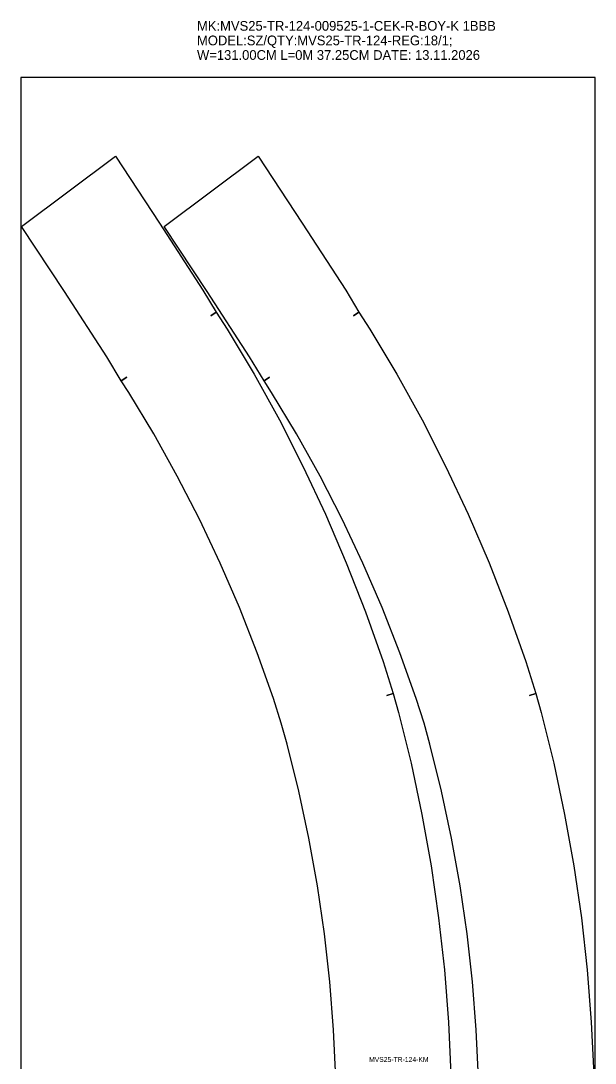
# Model space of a CAD drawing. Header units: centimetres. Extents: x 0 to 37, y 0 to 135.
# Drawn here: x 0 to 37.3, y 67.1 to 134.7 of the extents above; entities that cross this region are included whole.
import ezdxf
from ezdxf.enums import TextEntityAlignment as Align

# ---------------------------------------------------------------- set-up
doc = ezdxf.new("R2010")
doc.units = ezdxf.units.CM

msp = doc.modelspace()

# ---------------------------------------------------------------- linework, layer by layer
at = {"layer": 'T001L001'}
for points in [[(0, 0), (37.254179, 0), (37.254179, 130.997958), (0, 130.997958), (0, 0)], [(20.42668, 66.108579), (20.2819, 69.242939), (20.03552, 72.367139), (19.68754, 75.483719), (19.23542, 78.585059), (18.68424, 81.666079), (18.03146, 84.729319), (17.27962, 87.764619), (16.89608, 89.120979), (16.383, 90.723719), (15.32636, 93.692979), (14.1732, 96.624139), (12.92352, 99.512119), (11.5824, 102.351838), (10.1473, 105.143298), (8.6233, 107.878878), (7.00786, 110.558578), (6.51764, 111.318038), (6.86816, 111.561878), (6.51764, 111.318038), (5.5753, 112.869978), (2.82956, 117.116858), (0.04572, 121.338338), (6.14172, 125.882398), (8.99668, 121.551698), (11.81608, 117.193058), (12.67206, 115.778278), (12.319, 115.536978), (12.67206, 115.778278), (13.38326, 114.673378), (15.1257, 111.762538), (16.77162, 108.788198), (18.31848, 105.755438), (19.76628, 102.671878), (21.11248, 99.534979), (22.35454, 96.352359), (23.49246, 93.126559), (24.14778, 91.051379), (23.74646, 90.919299), (24.14778, 91.051379), (24.49576, 89.822019), (25.30856, 86.532719), (26.01468, 83.215479), (26.61412, 79.877919), (27.1018, 76.517499), (27.47772, 73.141839), (27.74442, 69.756019), (27.9019, 66.360039)], [(29.68752, 66.108579), (29.54274, 69.242939), (29.29636, 72.367139), (28.94584, 75.483719), (28.49626, 78.585059), (27.94254, 81.666079), (27.28976, 84.726779), (26.53792, 87.764619), (26.15438, 89.120979), (25.64384, 90.723719), (24.5872, 93.692979), (23.4315, 96.624139), (22.18436, 99.512119), (20.8407, 102.351838), (19.4056, 105.140758), (17.8816, 107.878878), (16.2687, 110.558578), (15.77594, 111.318038), (16.129, 111.559338), (15.77594, 111.318038), (14.83614, 112.869978), (12.08786, 117.116858), (9.30656, 121.338338), (15.40002, 125.882398), (18.25498, 121.549158), (21.07438, 117.193058), (21.93036, 115.778278), (21.57984, 115.536978), (21.93036, 115.778278), (22.6441, 114.673378), (24.384, 111.762538), (26.02992, 108.788198), (27.57678, 105.755438), (29.02458, 102.671878), (30.37078, 99.534979), (31.61284, 96.352359), (32.75076, 93.126559), (33.406079, 91.051379), (33.00476, 90.919299), (33.406079, 91.051379), (33.754059, 89.822019), (34.569399, 86.532719), (35.275519, 83.215479), (35.872419, 79.875379), (36.360099, 76.517499), (36.738559, 73.141839), (37.005259, 69.756019), (37.160199, 66.360039)]]:
    msp.add_lwpolyline(points, dxfattribs=at)

# ---------------------------------------------------------------- texts
at = {"layer": 'ABC'}
for s, p in [('MK:MVS25-TR-124-009525-1-CEK-R-BOY-K 1BBB', (11.42746, 133.832598)), ('MODEL:SZ/QTY:MVS25-TR-124-REG:18/1;', (11.42746, 132.887718)), ('W=131.00CM L=0M 37.25CM DATE: 13.11.2026', (11.42746, 131.942838))]:
    msp.add_text(s, height=0.63, dxfattribs=at).set_placement(p, align=Align.BOTTOM_LEFT)
msp.add_text('MVS25-TR-124-KM', height=0.318, dxfattribs=at).set_placement((24.51862, 67.327779), align=Align.MIDDLE_CENTER)

doc.saveas('drawing.dxf')
